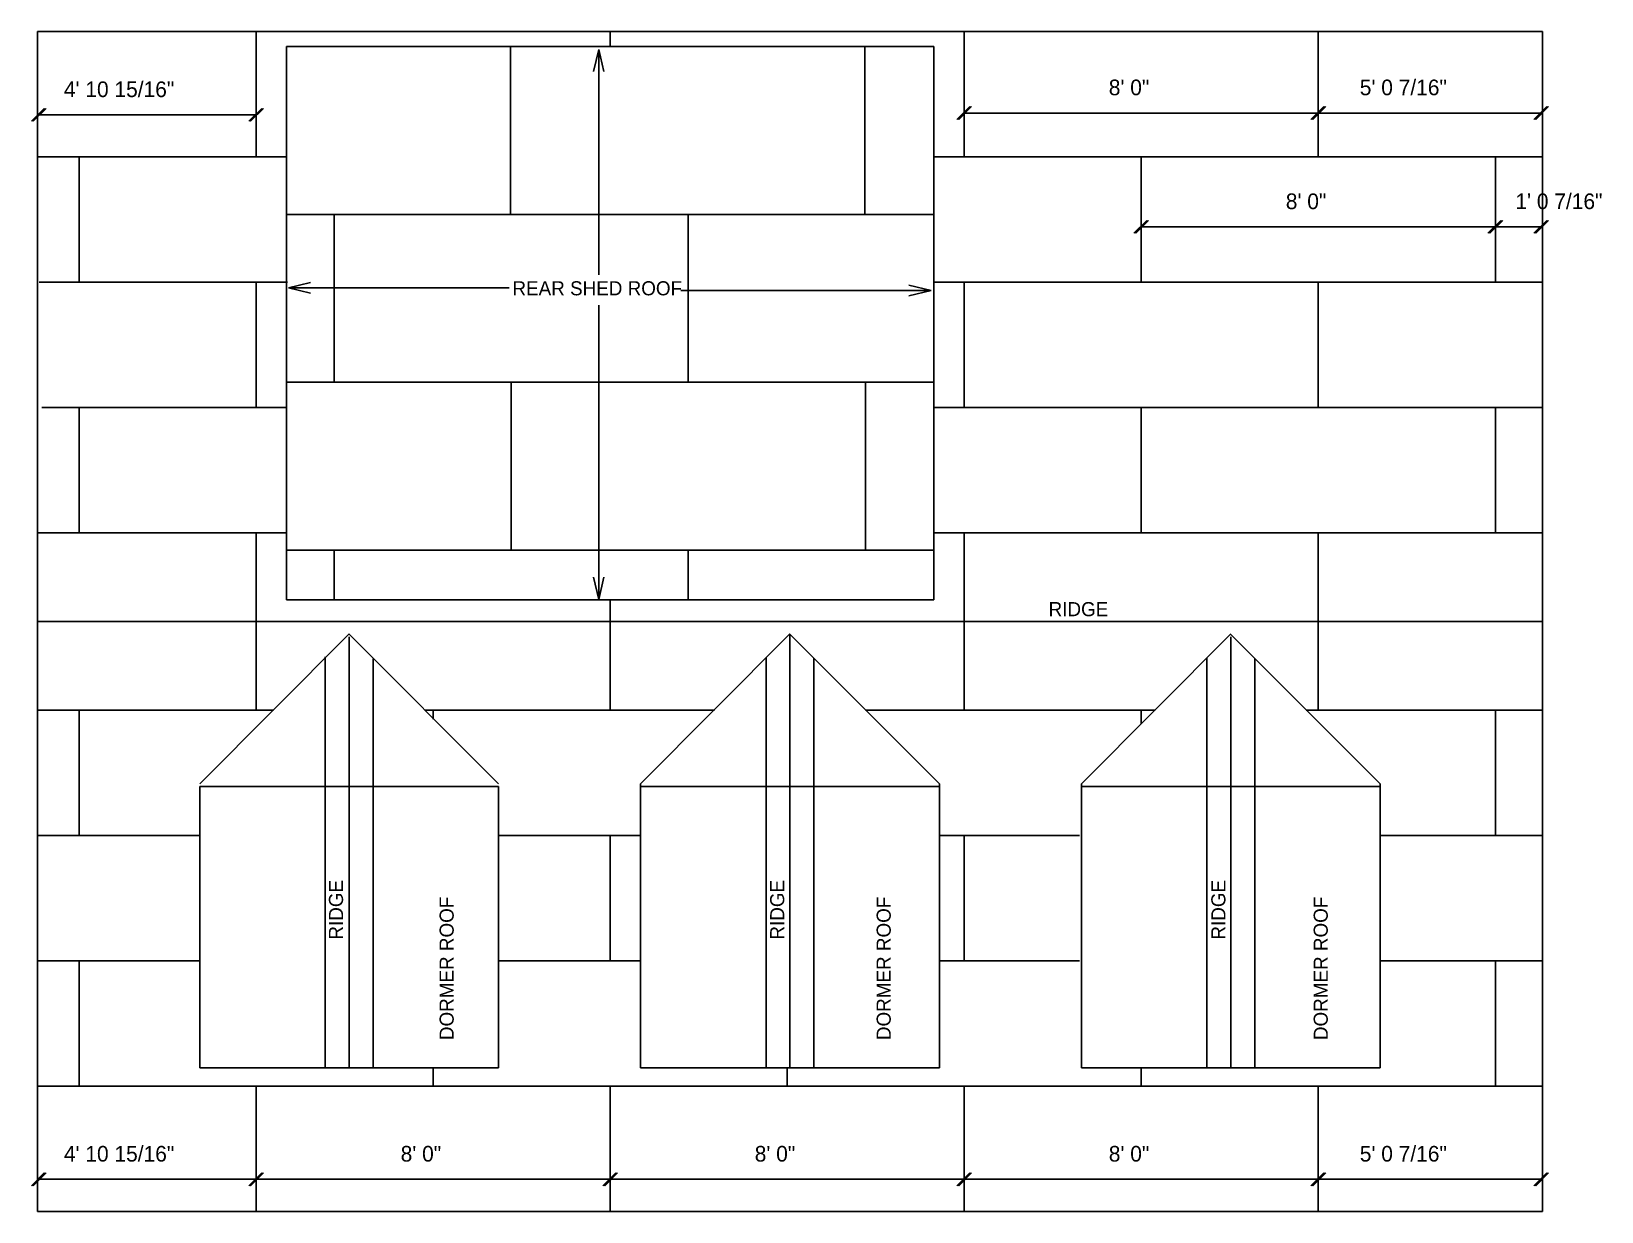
# Model space of a CAD drawing. Extents: x 422 to 847, y 314 to 634.
import ezdxf

# ---------------------------------------------------------------- set-up
doc = ezdxf.new("R2010")
doc.units = 0
for name, color, linetype in [('LAYER_11', 11, 'CONTINUOUS'), ('LAYER_12', 12, 'CONTINUOUS'), ('LAYER_2', 2, 'CONTINUOUS')]:
    doc.layers.add(name, color=color, linetype=linetype)

msp = doc.modelspace()

# ---------------------------------------------------------------- linework, layer by layer
at = {"layer": 'LAYER_11'}
for p, q in [((425.1875, 613.625), (421.6875, 610.125)), ((425.4375, 613.625), (421.9375, 610.125)), ((425.6875, 613.625), (422.1875, 610.125)), ((480.625, 610.125), (484.125, 613.625)), ((480.875, 610.125), (484.375, 613.625)), ((481.125, 610.125), (484.625, 613.625)), ((676.125, 614.125), (672.625, 610.625)), ((676.375, 614.125), (672.875, 610.625)), ((676.625, 614.125), (673.125, 610.625)), ((768.625, 610.625), (772.125, 614.125)), ((772.125, 614.125), (768.625, 610.625)), ((768.875, 610.625), (772.375, 614.125)), ((772.375, 614.125), (768.875, 610.625)), ((769.125, 610.625), (772.625, 614.125)), ((772.625, 614.125), (769.125, 610.625)), ((829.0625, 610.625), (832.5625, 614.125)), ((829.3125, 610.625), (832.8125, 614.125)), ((829.5625, 610.625), (833.0625, 614.125)), ((423.6875, 611.875), (482.625, 611.875)), ((674.625, 612.375), (770.625, 612.375)), ((770.625, 612.375), (831.0625, 612.375)), ((724.125, 583.25), (720.625, 579.75)), ((724.375, 583.25), (720.875, 579.75)), ((724.625, 583.25), (721.125, 579.75)), ((722.625, 581.5), (818.625, 581.5)), ((816.625, 579.75), (820.125, 583.25)), ((820.125, 583.25), (816.625, 579.75)), ((816.875, 579.75), (820.375, 583.25)), ((820.375, 583.25), (816.875, 579.75)), ((817.125, 579.75), (820.625, 583.25)), ((820.625, 583.25), (817.125, 579.75)), ((818.625, 581.5), (831.0625, 581.5)), ((829.0625, 579.75), (832.5625, 583.25)), ((829.3125, 579.75), (832.8125, 583.25)), ((829.5625, 579.75), (833.0625, 583.25)), ((425.1875, 325), (421.6875, 321.5)), ((425.4375, 325), (421.9375, 321.5)), ((425.6875, 325), (422.1875, 321.5)), ((480.625, 321.5), (484.125, 325)), ((484.125, 325), (480.625, 321.5)), ((480.875, 321.5), (484.375, 325)), ((484.375, 325), (480.875, 321.5)), ((481.125, 321.5), (484.625, 325)), ((484.625, 325), (481.125, 321.5)), ((576.625, 321.5), (580.125, 325)), ((580.125, 325), (576.625, 321.5)), ((576.875, 321.5), (580.375, 325)), ((580.375, 325), (576.875, 321.5)), ((577.125, 321.5), (580.625, 325)), ((580.625, 325), (577.125, 321.5)), ((672.625, 321.5), (676.125, 325)), ((676.125, 325), (672.625, 321.5)), ((672.875, 321.5), (676.375, 325)), ((676.375, 325), (672.875, 321.5)), ((673.125, 321.5), (676.625, 325)), ((676.625, 325), (673.125, 321.5)), ((768.625, 321.5), (772.125, 325)), ((772.125, 325), (768.625, 321.5)), ((768.875, 321.5), (772.375, 325)), ((772.375, 325), (768.875, 321.5)), ((769.125, 321.5), (772.625, 325)), ((772.625, 325), (769.125, 321.5)), ((829.0625, 321.5), (832.5625, 325)), ((829.3125, 321.5), (832.8125, 325)), ((829.5625, 321.5), (833.0625, 325)), ((423.6875, 323.25), (482.625, 323.25)), ((482.625, 323.25), (578.625, 323.25)), ((578.625, 323.25), (674.625, 323.25)), ((674.625, 323.25), (770.625, 323.25)), ((770.625, 323.25), (831.0625, 323.25))]:
    msp.add_line(p, q, dxfattribs=at)
at = {"layer": 'LAYER_2'}
for p, q in [((423.375, 634.5), (423.375, 314.5)), ((423.375, 634.5), (831.375, 634.5)), ((482.625, 634.5), (482.625, 600.5)), ((578.625, 634.5), (578.625, 630.5)), ((674.625, 634.5), (674.625, 600.5)), ((770.625, 634.5), (770.625, 600.5)), ((831.375, 634.5), (831.375, 314.5)), ((490.875, 630.375), (490.875, 480.375)), ((490.875, 630.375), (666.375, 630.375)), ((551.625, 630.375), (551.625, 584.875)), ((647.625, 630.375), (647.625, 584.875)), ((666.375, 630.375), (666.375, 480.375)), ((574.063, 623.625), (575.5, 629.625)), ((575.5, 629.625), (575.5, 568.5)), ((576.937, 623.625), (575.5, 629.625)), ((423.5, 600.5), (490.75, 600.5)), ((434.625, 600.5), (434.625, 566.5)), ((666.5, 600.5), (831.375, 600.5)), ((722.625, 600.5), (722.625, 566.5)), ((818.625, 600.5), (818.625, 566.5)), ((490.875, 584.875), (666.375, 584.875)), ((503.75, 584.875), (503.75, 539.375)), ((599.75, 584.875), (599.75, 539.375)), ((423.75, 566.5), (491.125, 566.5)), ((482.625, 566.5), (482.625, 532.5)), ((497.375, 566.437), (491.375, 565)), ((666.5, 566.5), (831.375, 566.5)), ((674.625, 566.5), (674.625, 532.5)), ((770.625, 566.5), (770.625, 532.5)), ((491.375, 565), (551.25, 565)), ((497.375, 563.563), (491.375, 565)), ((597.75, 564.25), (665.625, 564.25)), ((659.625, 565.687), (665.625, 564.25)), ((659.625, 562.813), (665.625, 564.25)), ((575.5, 560.25), (575.5, 480.5)), ((490.875, 539.375), (666.375, 539.375)), ((551.75, 539.375), (551.75, 493.875)), ((647.875, 539.375), (647.875, 493.875)), ((424.5, 532.5), (490.625, 532.5)), ((434.625, 532.5), (434.625, 498.5)), ((666.375, 532.5), (831.375, 532.5)), ((722.625, 532.5), (722.625, 498.5)), ((818.625, 532.5), (818.625, 498.5)), ((423.375, 498.5), (490.75, 498.5)), ((482.625, 498.5), (482.625, 450.5)), ((666.25, 498.5), (831.375, 498.5)), ((674.625, 498.5), (674.625, 450.5)), ((770.625, 498.5), (770.625, 450.5)), ((490.875, 493.875), (666.375, 493.875)), ((503.75, 493.875), (503.75, 480.375)), ((599.75, 493.875), (599.75, 480.375)), ((574.063, 486.5), (575.5, 480.5)), ((576.937, 486.5), (575.5, 480.5)), ((490.875, 480.375), (666.375, 480.375)), ((578.625, 480.375), (578.625, 450.5)), ((423.375, 474.5), (831.375, 474.5)), ((467.375, 430.5), (507.875, 471.125)), ((507.75, 471.125), (548.375, 430.5)), ((507.875, 470.375), (507.875, 353.5)), ((586.875, 430.5), (627.375, 471.125)), ((627.25, 471.125), (667.875, 430.5)), ((627.375, 471), (627.375, 353.5)), ((706.375, 430.5), (746.875, 471.125)), ((746.75, 471.125), (787.375, 430.5)), ((746.875, 470.375), (746.875, 353.5)), ((501.375, 464.875), (501.375, 353.5)), ((514.375, 464.375), (514.375, 353.5)), ((620.875, 464.625), (620.875, 353.5)), ((633.875, 464.5), (633.875, 353.5)), ((740.375, 464.625), (740.375, 353.5)), ((753.375, 464.5), (753.375, 353.5)), ((423.375, 450.5), (487.375, 450.5)), ((434.625, 450.5), (434.625, 416.5)), ((528.375, 450.5), (606.875, 450.5)), ((530.625, 450.5), (530.625, 448)), ((647.875, 450.5), (726.375, 450.5)), ((722.625, 450.5), (722.625, 446.75)), ((767.375, 450.5), (831.375, 450.5)), ((818.625, 450.5), (818.625, 416.5)), ((586.875, 430.5), (586.875, 353.5)), ((667.875, 430.5), (667.875, 353.5)), ((706.375, 430.5), (706.375, 353.5)), ((787.375, 430.5), (787.375, 353.5)), ((467.375, 429.75), (467.375, 353.5)), ((467.375, 429.75), (548.375, 429.75)), ((548.375, 429.75), (548.375, 353.5)), ((586.875, 429.75), (667.875, 429.75)), ((706.375, 429.75), (787.375, 429.75)), ((423.375, 416.5), (467.375, 416.5)), ((548.375, 416.5), (586.875, 416.5)), ((578.625, 416.5), (578.625, 382.5)), ((667.875, 416.5), (705.875, 416.5)), ((674.625, 416.5), (674.625, 382.5)), ((787.375, 416.5), (831.375, 416.5)), ((423.25, 382.5), (467.375, 382.5)), ((434.625, 382.5), (434.625, 348.5)), ((548.375, 382.5), (586.875, 382.5)), ((667.875, 382.5), (705.875, 382.5)), ((787.375, 382.5), (831.5, 382.5)), ((818.625, 382.5), (818.625, 348.5)), ((467.375, 353.5), (548.375, 353.5)), ((530.625, 353.5), (530.625, 348.5)), ((586.875, 353.5), (667.875, 353.5)), ((626.625, 353.5), (626.625, 348.5)), ((706.375, 353.5), (787.375, 353.5)), ((722.625, 353.5), (722.625, 348.5)), ((423.375, 348.5), (831.375, 348.5)), ((482.625, 348.5), (482.625, 314.5)), ((578.625, 348.5), (578.625, 314.5)), ((674.625, 348.5), (674.625, 314.5)), ((770.625, 348.5), (770.625, 314.5)), ((423.375, 314.5), (831.375, 314.5))]:
    msp.add_line(p, q, dxfattribs=at)

# ---------------------------------------------------------------- texts
at = {"layer": 'LAYER_11'}
for s, height, p in [('5\' 0 7/16"', 4.24501, (781.875, 617.1875)), ('4\' 10 15/16"', 4.245011, (430.5, 616.6875)), ('8\' 0"', 4.24501, (713.8125, 617.1875)), ('8\' 0"', 4.24501, (761.8125, 586.3125)), ('1\' 0 7/16"', 4.24501, (824.0625, 586.3125)), ('4\' 10 15/16"', 4.245011, (430.5, 328.0625)), ('8\' 0"', 4.24501, (521.8125, 328.0625)), ('8\' 0"', 4.24501, (617.8125, 328.0625)), ('8\' 0"', 4.24501, (713.8125, 328.0625)), ('5\' 0 7/16"', 4.24501, (781.875, 328.0625))]:
    msp.add_text(s, height=height, dxfattribs=at).set_placement(p)
at = {"layer": 'LAYER_12'}
for s, height, p in [('REAR SHED ROOF', 3.820481, (552.125, 562.9375)), ('RIDGE', 3.82048, (697.5, 475.9375))]:
    msp.add_text(s, height=height, dxfattribs=at).set_placement(p)
for s, height, p in [('RIDGE', 3.82048, (506.1875, 388.25)), ('RIDGE', 3.82048, (625.8125, 388.25)), ('RIDGE', 3.82048, (745.4375, 388.25)), ('DORMER ROOF', 3.820481, (536.1875, 361)), ('DORMER ROOF', 3.820481, (654.6875, 361)), ('DORMER ROOF', 3.820481, (773.1875, 361))]:
    msp.add_text(s, height=height, rotation=90, dxfattribs=at).set_placement(p)

doc.saveas('drawing.dxf')
